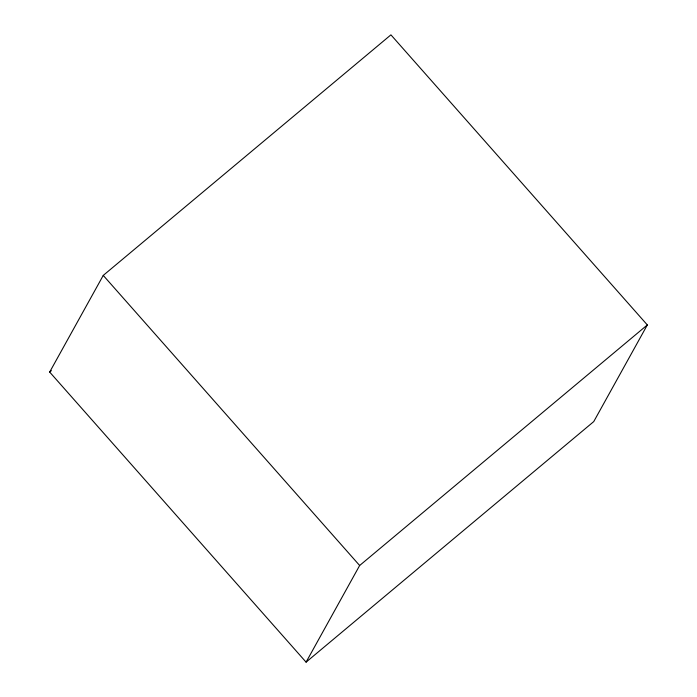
<?xml version="1.0" encoding="UTF-8"?>
<svg xmlns="http://www.w3.org/2000/svg" width="697" height="697" viewBox="0 0 697 697"><rect width="100%" height="100%" fill="white"/><g stroke="black" fill="none" stroke-linecap="round" stroke-linejoin="round"><path stroke-width="1.05" d="M49.679 372.059L103.252 275.411L390.921 34.85L647.321 324.941L593.748 421.589L306.079 662.15L49.679 372.059L51.351 370.656M306.079 662.15L359.652 565.502L647.321 324.941M103.252 275.411L359.652 565.502"/></g></svg>
